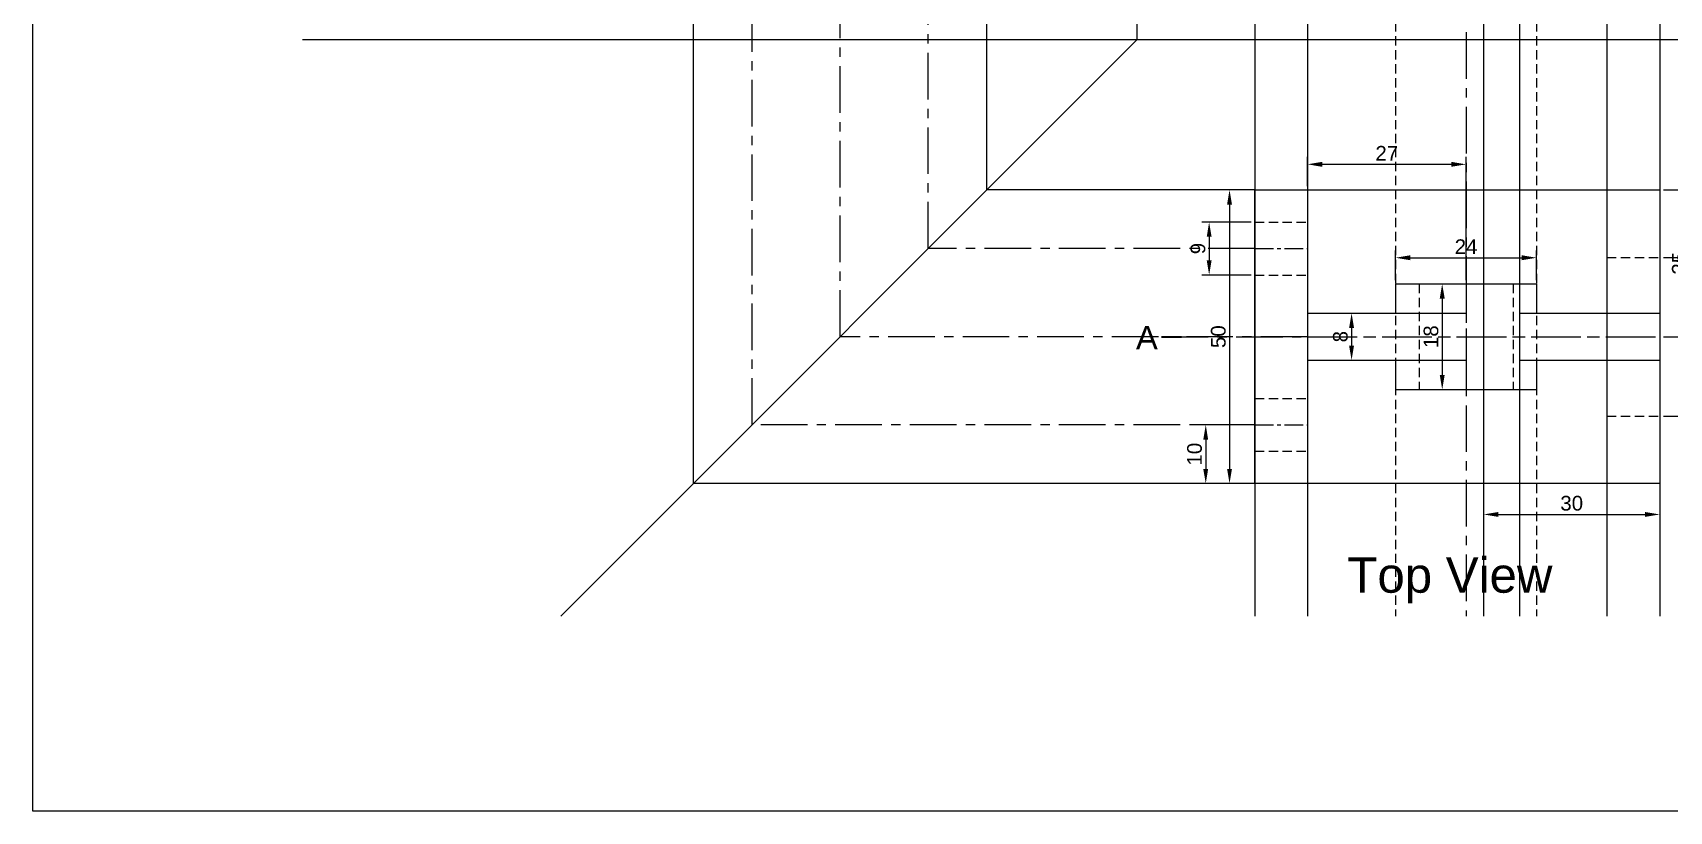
# Model space of a CAD drawing. Header units: millimetres. Extents: x -1 to 419, y 1 to 298.
# Drawn here: x -0.9 to 277.8, y 1.5 to 134 of the extents above; entities that cross this region are included whole.
import ezdxf

# ---------------------------------------------------------------- set-up
doc = ezdxf.new("R2010")
doc.units = ezdxf.units.MM
doc.header["$LTSCALE"] = 0.5
doc.linetypes.add('CENTER', pattern=[50.8, 31.75, -6.35, 6.35, -6.35])
doc.linetypes.add('HIDDEN', pattern=[9.525, 6.35, -3.175])
doc.styles.get("Standard").update_dxf_attribs({"font": 'Arial.ttf'})
doc.dimstyles.new('ISO-25', dxfattribs={"dimtxt": 2.5, "dimasz": 2.5, "dimexe": 1.25, "dimexo": 0.625, "dimtad": 1, "dimdec": 0, "dimtxsty": 'Standard', "dimcen": 2.5, "dimclrd": 3, "dimclre": 74, "dimclrt": 4, "dimadec": 0, "dimazin": 0, "dimtfac": 1, "dimtdec": 0, "dimtmove": 0, "dimatfit": 3, "dimfxl": 1, "dimlwd": 35, "dimlwe": 50, "dimarcsym": 0})

# ---------------------------------------------------------------- blocks, each defined once
blk = doc.blocks.new('*D14')
at = {"color": 74, "lineweight": 25, "ltscale": 0.5, "transparency": 16777216}
for p, q in [((276.86, 95.77), (289.84, 95.77)), ((276.86, 68.77), (289.84, 68.77))]:
    blk.add_line(p, q, dxfattribs=at)
at = {"color": 3, "lineweight": 25, "ltscale": 0.5, "transparency": 16777216}
blk.add_line((288.59, 93.27), (288.59, 71.27), dxfattribs=at)
at = {"color": 3, "ltscale": 0.5, "transparency": 16777216}
for points in [[(288.18, 93.27), (289.01, 93.27), (288.59, 95.77)], [(288.18, 71.27), (289.01, 71.27), (288.59, 68.77)]]:
    blk.add_solid(points, dxfattribs=at)
at = {"layer": 'Defpoints', "color": 0, "ltscale": 0.5, "transparency": 16777216}
for p in [(276.23, 95.77), (276.23, 68.77), (288.59, 68.77)]:
    blk.add_point(p, dxfattribs=at)
at = {"color": 4, "lineweight": 25, "ltscale": 0.5, "transparency": 16777216, "insert": (286.71, 82.27), "char_height": 2.5, "attachment_point": 5, "rotation": 90}
blk.add_mtext('27', dxfattribs=at)
blk = doc.blocks.new('*D15')
at = {"color": 74, "lineweight": 25, "ltscale": 0.5, "transparency": 16777216}
for p, q in [((276.86, 107.27), (282.72, 107.27)), ((276.86, 82.27), (282.72, 82.27))]:
    blk.add_line(p, q, dxfattribs=at)
at = {"color": 3, "lineweight": 25, "ltscale": 0.5, "transparency": 16777216}
blk.add_line((281.47, 104.77), (281.47, 84.77), dxfattribs=at)
at = {"color": 3, "ltscale": 0.5, "transparency": 16777216}
for points in [[(281.06, 104.77), (281.89, 104.77), (281.47, 107.27)], [(281.06, 84.77), (281.89, 84.77), (281.47, 82.27)]]:
    blk.add_solid(points, dxfattribs=at)
at = {"layer": 'Defpoints', "color": 0, "ltscale": 0.5, "transparency": 16777216}
for p in [(276.23, 107.27), (276.23, 82.27), (281.47, 82.27)]:
    blk.add_point(p, dxfattribs=at)
at = {"color": 4, "lineweight": 25, "ltscale": 0.5, "transparency": 16777216, "insert": (279.57, 94.77), "char_height": 2.5, "attachment_point": 5, "rotation": 90}
blk.add_mtext('25', dxfattribs=at)
blk = doc.blocks.new('*D16')
at = {"color": 74, "lineweight": 25, "ltscale": 0.5, "transparency": 16777216}
for p, q in [((206.61, 107.27), (201.69, 107.27)), ((206.61, 57.27), (201.69, 57.27))]:
    blk.add_line(p, q, dxfattribs=at)
at = {"color": 3, "lineweight": 25, "ltscale": 0.5, "transparency": 16777216}
blk.add_line((202.94, 104.77), (202.94, 59.77), dxfattribs=at)
at = {"color": 3, "ltscale": 0.5, "transparency": 16777216}
for points in [[(202.53, 104.77), (203.36, 104.77), (202.94, 107.27)], [(202.53, 59.77), (203.36, 59.77), (202.94, 57.27)]]:
    blk.add_solid(points, dxfattribs=at)
at = {"layer": 'Defpoints', "color": 0, "ltscale": 0.5, "transparency": 16777216}
for p in [(207.23, 107.27), (202.94, 57.27), (207.23, 57.27)]:
    blk.add_point(p, dxfattribs=at)
at = {"color": 4, "lineweight": 25, "ltscale": 0.5, "transparency": 16777216, "insert": (201.04, 82.27), "char_height": 2.5, "attachment_point": 5, "rotation": 90}
blk.add_mtext('50', dxfattribs=at)
blk = doc.blocks.new('*D17')
at = {"color": 74, "lineweight": 25, "ltscale": 0.5, "transparency": 16777216}
for p, q in [((221.8, 86.27), (224.98, 86.27)), ((221.8, 78.27), (224.98, 78.27))]:
    blk.add_line(p, q, dxfattribs=at)
at = {"color": 3, "lineweight": 25, "ltscale": 0.5, "transparency": 16777216}
blk.add_line((223.73, 83.77), (223.73, 80.77), dxfattribs=at)
at = {"color": 3, "ltscale": 0.5, "transparency": 16777216}
for points in [[(223.31, 83.77), (224.15, 83.77), (223.73, 86.27)], [(223.31, 80.77), (224.15, 80.77), (223.73, 78.27)]]:
    blk.add_solid(points, dxfattribs=at)
at = {"layer": 'Defpoints', "color": 0, "ltscale": 0.5, "transparency": 16777216}
for p in [(221.18, 86.27), (221.18, 78.27), (223.73, 78.27)]:
    blk.add_point(p, dxfattribs=at)
at = {"color": 4, "ltscale": 0.5, "transparency": 16777216, "insert": (221.83, 82.27), "char_height": 2.5, "attachment_point": 5, "rotation": 90}
blk.add_mtext('8', dxfattribs=at)
blk = doc.blocks.new('*D18')
at = {"color": 74, "lineweight": 25, "ltscale": 0.5, "transparency": 16777216}
for p, q in [((231.23, 91.89), (231.23, 96.96)), ((255.23, 91.89), (255.23, 96.96))]:
    blk.add_line(p, q, dxfattribs=at)
at = {"color": 3, "lineweight": 25, "ltscale": 0.5, "transparency": 16777216}
blk.add_line((233.73, 95.71), (252.73, 95.71), dxfattribs=at)
at = {"color": 3, "ltscale": 0.5, "transparency": 16777216}
for points in [[(233.73, 96.13), (233.73, 95.29), (231.23, 95.71)], [(252.73, 96.13), (252.73, 95.29), (255.23, 95.71)]]:
    blk.add_solid(points, dxfattribs=at)
at = {"layer": 'Defpoints', "color": 0, "ltscale": 0.5, "transparency": 16777216}
for p in [(255.23, 95.71), (231.23, 91.27), (255.23, 91.27)]:
    blk.add_point(p, dxfattribs=at)
at = {"color": 4, "ltscale": 0.5, "transparency": 16777216, "insert": (243.23, 97.59), "char_height": 2.5, "attachment_point": 5}
blk.add_mtext('24', dxfattribs=at)
blk = doc.blocks.new('*D19')
at = {"color": 74, "lineweight": 25, "ltscale": 0.5, "transparency": 16777216}
for p, q in [((246.23, 56.64), (246.23, 50.76)), ((276.23, 56.64), (276.23, 50.76))]:
    blk.add_line(p, q, dxfattribs=at)
at = {"color": 3, "lineweight": 25, "ltscale": 0.5, "transparency": 16777216}
blk.add_line((248.73, 52.01), (273.73, 52.01), dxfattribs=at)
at = {"color": 3, "ltscale": 0.5, "transparency": 16777216}
for points in [[(248.73, 52.43), (248.73, 51.6), (246.23, 52.01)], [(273.73, 52.43), (273.73, 51.6), (276.23, 52.01)]]:
    blk.add_solid(points, dxfattribs=at)
at = {"layer": 'Defpoints', "color": 0, "ltscale": 0.5, "transparency": 16777216}
for p in [(246.23, 57.27), (276.23, 57.27), (276.23, 52.01)]:
    blk.add_point(p, dxfattribs=at)
at = {"color": 4, "lineweight": 25, "ltscale": 0.5, "transparency": 16777216, "insert": (261.23, 53.91), "char_height": 2.5, "attachment_point": 5}
blk.add_mtext('30', dxfattribs=at)
blk = doc.blocks.new('*D20')
at = {"color": 74, "lineweight": 25, "ltscale": 0.5, "transparency": 16777216}
for p, q in [((206.61, 101.77), (198.22, 101.77)), ((206.61, 92.77), (198.22, 92.77))]:
    blk.add_line(p, q, dxfattribs=at)
at = {"color": 3, "lineweight": 25, "ltscale": 0.5, "transparency": 16777216}
blk.add_line((199.47, 99.27), (199.47, 95.27), dxfattribs=at)
at = {"color": 3, "ltscale": 0.5, "transparency": 16777216}
for points in [[(199.06, 99.27), (199.89, 99.27), (199.47, 101.77)], [(199.06, 95.27), (199.89, 95.27), (199.47, 92.77)]]:
    blk.add_solid(points, dxfattribs=at)
at = {"layer": 'Defpoints', "color": 0, "ltscale": 0.5, "transparency": 16777216}
for p in [(207.23, 101.77), (199.47, 92.77), (207.23, 92.77)]:
    blk.add_point(p, dxfattribs=at)
at = {"color": 4, "lineweight": 25, "ltscale": 0.5, "transparency": 16777216, "insert": (197.57, 97.27), "char_height": 2.5, "attachment_point": 5, "rotation": 90}
blk.add_mtext('9', dxfattribs=at)
blk = doc.blocks.new('*D21')
at = {"color": 74, "lineweight": 25, "ltscale": 0.5, "transparency": 16777216}
for p, q in [((216.23, 107.89), (216.23, 112.86)), ((243.23, 91.89), (243.23, 112.86))]:
    blk.add_line(p, q, dxfattribs=at)
at = {"color": 3, "lineweight": 25, "ltscale": 0.5, "transparency": 16777216}
blk.add_line((218.73, 111.61), (240.73, 111.61), dxfattribs=at)
at = {"color": 3, "ltscale": 0.5, "transparency": 16777216}
for points in [[(218.73, 112.03), (218.73, 111.19), (216.23, 111.61)], [(240.73, 112.03), (240.73, 111.19), (243.23, 111.61)]]:
    blk.add_solid(points, dxfattribs=at)
at = {"layer": 'Defpoints', "color": 0, "ltscale": 0.5, "transparency": 16777216}
for p in [(243.23, 111.61), (216.23, 107.27), (243.23, 91.27)]:
    blk.add_point(p, dxfattribs=at)
at = {"color": 4, "lineweight": 25, "ltscale": 0.5, "transparency": 16777216, "insert": (229.73, 113.49), "char_height": 2.5, "attachment_point": 5}
blk.add_mtext('27', dxfattribs=at)
blk = doc.blocks.new('*D31')
at = {"color": 74, "lineweight": 25, "ltscale": 0.5, "transparency": 16777216}
for p, q in [((238.29, 91.27), (240.42, 91.27)), ((238.29, 73.27), (240.42, 73.27))]:
    blk.add_line(p, q, dxfattribs=at)
at = {"color": 3, "lineweight": 25, "ltscale": 0.5, "transparency": 16777216}
blk.add_line((239.17, 88.77), (239.17, 75.77), dxfattribs=at)
at = {"color": 3, "ltscale": 0.5, "transparency": 16777216}
for points in [[(238.75, 88.77), (239.59, 88.77), (239.17, 91.27)], [(238.75, 75.77), (239.59, 75.77), (239.17, 73.27)]]:
    blk.add_solid(points, dxfattribs=at)
at = {"layer": 'Defpoints', "color": 0, "ltscale": 0.5, "transparency": 16777216}
for p in [(237.67, 91.27), (237.67, 73.27), (239.17, 73.27)]:
    blk.add_point(p, dxfattribs=at)
at = {"color": 4, "ltscale": 0.5, "transparency": 16777216, "insert": (237.27, 82.27), "char_height": 2.5, "attachment_point": 5, "rotation": 90}
blk.add_mtext('18', dxfattribs=at)
blk = doc.blocks.new('*D32')
at = {"color": 74, "lineweight": 25, "ltscale": 0.5, "transparency": 16777216}
for p, q in [((206.61, 67.27), (197.64, 67.27)), ((206.61, 57.27), (197.64, 57.27))]:
    blk.add_line(p, q, dxfattribs=at)
at = {"color": 3, "lineweight": 25, "ltscale": 0.5, "transparency": 16777216}
blk.add_line((198.89, 64.77), (198.89, 59.77), dxfattribs=at)
at = {"color": 3, "ltscale": 0.5, "transparency": 16777216}
for points in [[(198.47, 64.77), (199.3, 64.77), (198.89, 67.27)], [(198.47, 59.77), (199.3, 59.77), (198.89, 57.27)]]:
    blk.add_solid(points, dxfattribs=at)
at = {"layer": 'Defpoints', "color": 0, "ltscale": 0.5, "transparency": 16777216}
for p in [(207.23, 67.27), (198.89, 57.27), (207.23, 57.27)]:
    blk.add_point(p, dxfattribs=at)
at = {"color": 4, "lineweight": 25, "ltscale": 0.5, "transparency": 16777216, "insert": (196.99, 62.27), "char_height": 2.5, "attachment_point": 5, "rotation": 90}
blk.add_mtext('10', dxfattribs=at)

msp = doc.modelspace()

# ---------------------------------------------------------------- linework, layer by layer
at = {"color": 2, "linetype": 'Continuous', "lineweight": 9, "ltscale": 0.5}
for p, q in [((111.62, 57.27), (111.62, 249.24)), ((161.62, 107.27), (161.62, 249.24)), ((216.23, 184.88), (216.23, 34.7)), ((207.23, 172.88), (207.23, 34.7)), ((246.23, 172.88), (246.23, 34.7)), ((267.23, 144.88), (267.23, 34.7)), ((276.23, 144.88), (276.23, 34.7)), ((207.23, 107.27), (161.62, 107.27)), ((207.23, 57.27), (111.62, 57.27))]:
    msp.add_line(p, q, dxfattribs=at)
at = {"color": 2, "linetype": 'CENTER', "lineweight": 9, "ltscale": 0.5}
for p, q in [((121.62, 67.27), (121.62, 249.24)), ((136.62, 82.27), (136.62, 249.24)), ((151.62, 97.27), (151.62, 249.24)), ((243.23, 184.88), (243.23, 34.7)), ((207.23, 97.27), (151.62, 97.27)), ((216.23, 82.27), (136.62, 82.27)), ((207.23, 67.27), (121.62, 67.27))]:
    msp.add_line(p, q, dxfattribs=at)
for p, q in [((187.23, 132.88), (187.23, 249.24)), ((45.01, 132.88), (338.62, 132.88))]:
    msp.add_line(p, q)
at = {"color": 2, "lineweight": 9, "ltscale": 0.5}
msp.add_line((252.33, 212.7), (252.33, 34.7), dxfattribs=at)
at = {"color": 2, "linetype": 'HIDDEN', "lineweight": 9, "ltscale": 0.5}
for p, q in [((231.23, 204.88), (231.23, 34.7)), ((255.23, 204.88), (255.23, 34.7))]:
    msp.add_line(p, q, dxfattribs=at)
at = {"linetype": 'Continuous', "ltscale": 0.5}
for p, q in [((187.23, 132.88), (89.05, 34.7)), ((216.23, 107.27), (216.23, 57.27)), ((231.23, 91.27), (255.23, 91.27)), ((231.23, 91.27), (231.23, 86.27)), ((255.23, 91.27), (255.23, 86.27)), ((216.23, 86.27), (243.23, 86.27)), ((252.33, 86.27), (276.23, 86.27)), ((255.23, 86.27), (276.23, 86.27)), ((216.23, 78.27), (243.23, 78.27)), ((231.23, 78.27), (231.23, 73.27)), ((252.33, 78.27), (276.23, 78.27)), ((255.23, 78.27), (255.23, 73.27)), ((231.23, 73.27), (255.23, 73.27))]:
    msp.add_line(p, q, dxfattribs=at)
at = {"linetype": 'HIDDEN', "ltscale": 0.8}
for p, q in [((246.23, 107.27), (246.23, 57.27)), ((267.23, 107.27), (267.23, 57.27))]:
    msp.add_line(p, q, dxfattribs=at)
at = {"linetype": 'HIDDEN', "ltscale": 0.5}
for p, q in [((207.23, 101.77), (216.23, 101.77)), ((267.23, 95.77), (276.23, 95.77)), ((207.23, 92.77), (216.23, 92.77)), ((235.23, 91.27), (235.23, 73.27)), ((251.23, 91.27), (251.23, 73.27)), ((207.23, 71.77), (216.23, 71.77)), ((267.23, 68.77), (276.23, 68.77)), ((207.23, 62.77), (216.23, 62.77))]:
    msp.add_line(p, q, dxfattribs=at)
at = {"linetype": 'CENTER', "ltscale": 0.2}
for p, q in [((207.23, 97.27), (216.23, 97.27)), ((207.23, 67.27), (216.23, 67.27))]:
    msp.add_line(p, q, dxfattribs=at)
at = {"linetype": 'CENTER', "ltscale": 0.3}
msp.add_line((243.23, 91.27), (243.23, 73.27), dxfattribs=at)
at = {"color": 32, "linetype": 'CENTER', "ltscale": 0.5, "true_color": 0xcd6928}
msp.add_line((191.36, 82.27), (299.36, 82.27), dxfattribs=at)
at = {"color": 32, "lineweight": 35, "ltscale": 0.5, "true_color": 0xcd6928}
msp.add_line((191.36, 82.27), (194.75, 82.27), dxfattribs=at)
at = {"linetype": 'CENTER', "ltscale": 0.5}
msp.add_line((216.23, 82.27), (276.23, 82.27), dxfattribs=at)
msp.add_lwpolyline([(-0.92, 298.49), (419.08, 298.49), (419.08, 1.49), (-0.92, 1.49)], close=True)
at = {"linetype": 'Continuous', "ltscale": 0.5}
msp.add_lwpolyline([(207.23, 107.27), (276.23, 107.27), (276.23, 57.27), (207.23, 57.27)], close=True, dxfattribs=at)

# ---------------------------------------------------------------- texts
at = {"color": 32, "lineweight": 35, "ltscale": 0.5, "true_color": 0xcd6928, "insert": (187, 84.11), "char_height": 4, "attachment_point": 1}
msp.add_mtext_dynamic_manual_height_columns('A', width=8.6544, gutter_width=20, heights=[0], dxfattribs=at)
at = {"ltscale": 0.5, "insert": (223.01, 44.69), "char_height": 6, "attachment_point": 1}
msp.add_mtext_dynamic_manual_height_columns('Top View', width=182.4465, gutter_width=35.63, heights=[0], dxfattribs=at)

# ---------------------------------------------------------------- dimensions: what is measured, and where the dimension line sits
at = {"lineweight": 25, "ltscale": 0.5}
for base, p1, p2, picture, middle in [((243.23, 111.61), (216.23, 107.27), (243.23, 91.27), '*D21', (229.73, 113.49)), ((276.23, 52.01), (246.23, 57.27), (276.23, 57.27), '*D19', (261.23, 53.91))]:
    dim = msp.add_linear_dim(base=base, p1=p1, p2=p2, dimstyle='ISO-25', override={"dimlwd": 25, "dimlwe": 25}, dxfattribs=at)
    dim.commit()
    dim.dimension.update_dxf_attribs({"geometry": picture, "text_midpoint": middle})
for base, p1, p2, picture, middle in [((202.94, 57.27), (207.23, 107.27), (207.23, 57.27), '*D16', (201.04, 82.27)), ((281.47, 82.27), (276.23, 107.27), (276.23, 82.27), '*D15', (279.57, 94.77)), ((199.47, 92.77), (207.23, 101.77), (207.23, 92.77), '*D20', (197.57, 97.27)), ((288.59, 68.77), (276.23, 95.77), (276.23, 68.77), '*D14', (286.71, 82.27)), ((198.89, 57.27), (207.23, 67.27), (207.23, 57.27), '*D32', (196.99, 62.27))]:
    dim = msp.add_linear_dim(base=base, p1=p1, p2=p2, angle=90, dimstyle='ISO-25', override={"dimlwd": 25, "dimlwe": 25}, dxfattribs=at)
    dim.commit()
    dim.dimension.update_dxf_attribs({"geometry": picture, "text_midpoint": middle})
at = {"ltscale": 0.5}
dim = msp.add_linear_dim(base=(255.23, 95.71), p1=(231.23, 91.27), p2=(255.23, 91.27), dimstyle='ISO-25', override={"dimlwd": 25, "dimlwe": 25}, dxfattribs=at)
dim.commit()
dim.dimension.update_dxf_attribs({"geometry": '*D18', "text_midpoint": (243.23, 97.59)})
for base, p1, p2, picture, middle in [((239.17, 73.27), (237.67, 91.27), (237.67, 73.27), '*D31', (237.27, 82.27)), ((223.73, 78.27), (221.18, 86.27), (221.18, 78.27), '*D17', (221.83, 82.27))]:
    dim = msp.add_linear_dim(base=base, p1=p1, p2=p2, angle=90, dimstyle='ISO-25', override={"dimlwd": 25, "dimlwe": 25}, dxfattribs=at)
    dim.commit()
    dim.dimension.update_dxf_attribs({"geometry": picture, "text_midpoint": middle})

doc.saveas('drawing.dxf')
